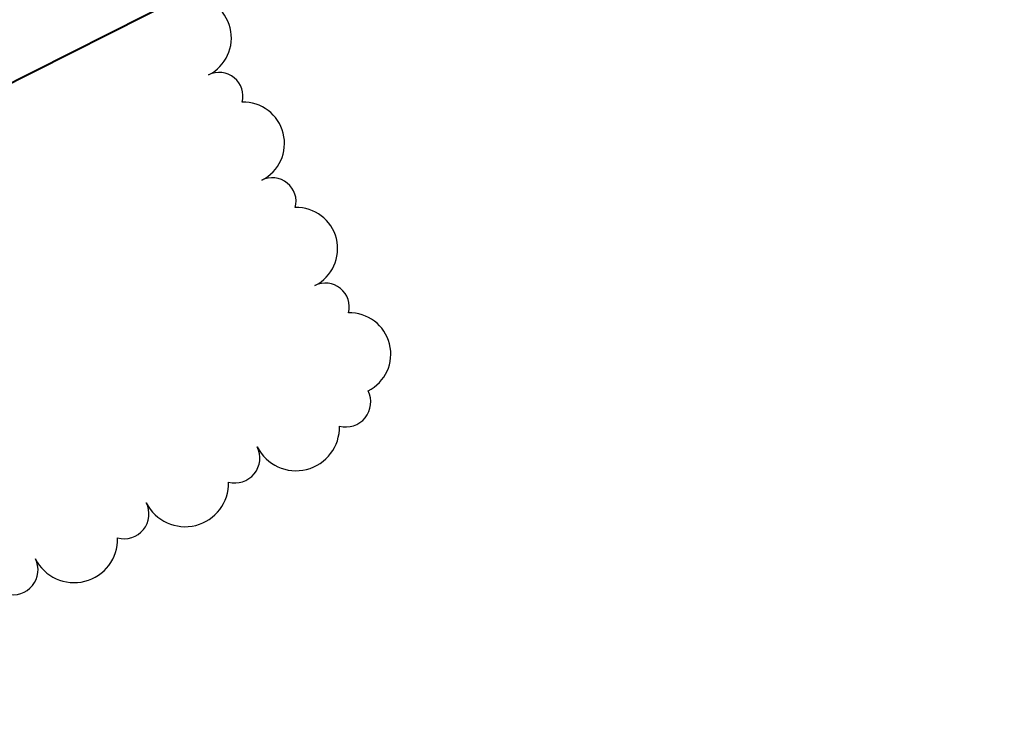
# Model space of a CAD drawing. Header units: metres. Extents: x 2682525 to 2683550, y 1250555 to 1251328.
# Drawn here: x 2683056.383 to 2683060.366, y 1250858.075 to 1250860.935 of the extents above; entities that cross this region are included whole.
import ezdxf

# ---------------------------------------------------------------- set-up
doc = ezdxf.new("R2010")
doc.units = ezdxf.units.M
doc.header["$PDMODE"] = 2
doc.header["$PDSIZE"] = -2
doc.linetypes.add('Verdeckt 0_75', pattern=[1.5, 0.75, -0.75])
for name, color, linetype, lineweight, true_color in [('2458 A U1_dwg-1', 9, 'Continuous', 18, 0x808080), ('_22_000 Linien-Oeffnungsflügel 0_10', 9, 'Continuous', 18, 0x808080), ('_22_200 Materialien-Beton', 9, 'Continuous', 18, 0x808080), ('_22_200 Materialien-Daemmung H', 9, 'Continuous', 18, 0x808080), ('_22_200 Materialien-Holzwerkstoffe', 9, 'Continuous', 18, 0x808080), ('_22_300 Bauteile 3D-Treppe', 9, 'Continuous', 18, 0x808080), ('_22_300 Bauteile 3D-Tuer', 9, 'Continuous', 18, 0x808080), ('_22_300 Bauteile 3D-Wand Aussen', 9, 'Continuous', 18, 0x808080), ('_22_300 Bauteile 3D-Wand Innen', 9, 'Continuous', 18, 0x808080), ('_22_600 Situation-Hoehenlinie primaer-Linien', 9, 'Continuous', 18, 0x808080), ('_22_Keine', 9, 'Continuous', 18, 0x808080), ('_25_300 Bauteile 3D-Raum-NGF Nettogeschossfläche', 9, 'Continuous', 18, 0x808080), ('_25_Keine', 9, 'Continuous', 18, 0x808080), ('A-DETL-____-MBND-1', 7, 'Continuous', 18, 0xbf6000), ('Bemassung', 9, 'Continuous', 18, 0x808080), ('G-____-REVC-OTLN-1', 1, 'Continuous', 18, 0xff0000)]:
    doc.layers.add(name, color=color, linetype=linetype, lineweight=lineweight, true_color=true_color)
for name, color, linetype, lineweight in [('A-____-____-DIMS', 7, 'Continuous', 9), ('A-DETL-____-MBND-2', 7, 'Verdeckt 0_75', 25), ('Bemassung-1', 7, 'Continuous', 18), ('G-____-____-TEXT', 7, 'Continuous', 9)]:
    doc.layers.add(name, color=color, linetype=linetype, lineweight=lineweight)
doc.styles.add('Arial_3', font='arial.ttf', dxfattribs={"height": 125})
doc.styles.add('Arial_31', font='arial.ttf', dxfattribs={"width": 0.9, "height": 200})
doc.styles.add('ISOCP_2', font='isocp___.ttf', dxfattribs={"height": 125.8608217592593})
doc.styles.add('ISOCP_3', font='isocp___.ttf', dxfattribs={"height": 75.51649305555554})
doc.dimstyles.new('2_0_mm_-_Arial', dxfattribs={"dimscale": 304.8, "dimtxt": 204.051879991394, "dimasz": 0.2460629921259842, "dimexe": 0.3280839895013123, "dimexo": 0.3280840109072179, "dimgap": 0.08202099737532807, "dimtad": 1, "dimdec": 1, "dimlfac": 0.001, "dimrnd": 0.09999999999999999, "dimzin": 0, "dimdsep": 46, "dimtxsty": 'Arial_31', "dimblk1": 'OBLIQUE', "dimblk2": 'OBLIQUE', "dimsah": 1, "dimcen": 0.09, "dimdle": 0.3280839895013123, "dimazin": 0, "dimtfac": 1, "dimtdec": 4, "dimtix": 1, "dimtmove": 0, "dimatfit": 3, "dimfxl": 1, "dimtvp": 1, "dimtfill": 1, "dimtolj": 1, "dimtzin": 0, "dimarcsym": 2})
doc.dimstyles.new('2_0_mm_-_Arial_1', dxfattribs={"dimscale": 304.8, "dimtxt": 204.051879991394, "dimasz": 0.2460629921259842, "dimexe": 0.3280839895013123, "dimexo": 0.3280840109072179, "dimgap": 0.08202099737532807, "dimtad": 1, "dimdec": 1, "dimlfac": 0.001, "dimrnd": 0.09999999999999999, "dimzin": 0, "dimdsep": 46, "dimtxsty": 'Arial_31', "dimblk1": 'OBLIQUE', "dimblk2": 'OBLIQUE', "dimsah": 1, "dimcen": 0.09, "dimdle": 0.3280839895013123, "dimazin": 0, "dimtfac": 1, "dimtdec": 4, "dimtix": 1, "dimtmove": 2, "dimatfit": 3, "dimfxl": 1, "dimtvp": 1, "dimtfill": 1, "dimtolj": 1, "dimtzin": 0, "dimarcsym": 2})
pattern_1 = [(18.233, (0, 0), (18.77292067800844, -56.98752011815572), []), (288.233, (0, 0), (63.31313485127099, 20.85671487326738), [])]
pattern_2 = [(0, (0, 0), (0, -50), [])]
pattern_3 = [(90, (0, 0), (50, -3.061616997868383e-15), [])]
pattern_4 = [(18.233, (0, 0), (93.86460339004219, -284.9376005907786), []), (18.233, (15.645, -47.492), (93.86460339004219, -284.9376005907786), []), (18.233, (-15.645, 47.492), (93.86460339004219, -284.9376005907786), [])]

# ---------------------------------------------------------------- blocks, each defined once
blk = doc.blocks.new('2458 A U1_dwg_VW_SLASH-9045485-U01 Bodenplatte')
at = {"layer": 'Bemassung'}
for p, q in [((500.0534143197685, 500.0534143197683), (-500.0534143197683, -500.0534143197685)), ((890.9383564621788, 0), (-999.9999999999999, 0))]:
    blk.add_line(p, q, dxfattribs=at)
blk = doc.blocks.new('2458 A U1_dwg_VW_SLASH-9045560-U01 Bodenplatte')
at = {"layer": 'Bemassung'}
for p, q in [((-112613.9864592, -24758.61881377201), (-112613.9864592, -24546.37760283453)), ((-112557.8598584433, -24714.74541452871), (-112670.1130599567, -24602.49221301535))]:
    blk.add_line(p, q, dxfattribs=at)
blk = doc.blocks.new('2458 A U1_dwg_VW_SLASH-9045562-U01 Bodenplatte')
at = {"layer": 'Bemassung'}
for p, q in [((-112613.9864592008, -24808.61881377204), (-112613.9864592008, -25020.86002470952)), ((-112670.1130599575, -24852.49221301534), (-112557.8598584441, -24964.7454145287))]:
    blk.add_line(p, q, dxfattribs=at)
blk = doc.blocks.new('2458 A U1_dwg_VW_SLASH-9045563-U01 Bodenplatte')
at = {"layer": 'Bemassung'}
for p, q in [((-112613.9864592008, -24758.61881377201), (-112613.9864592008, -24546.37760283453)), ((-112557.8598584441, -24714.74541452871), (-112670.1130599575, -24602.49221301535))]:
    blk.add_line(p, q, dxfattribs=at)
blk = doc.blocks.new('2458 A U1_dwg_VW_SLASH-9045580-U01 Bodenplatte')
at = {"layer": 'Bemassung'}
for p, q in [((-110377.3278718337, -24758.61881371897), (-110377.3278718337, -24546.37760278149)), ((-110321.2012710771, -24714.74541447568), (-110433.4544725904, -24602.49221296232))]:
    blk.add_line(p, q, dxfattribs=at)
blk = doc.blocks.new('2458 A U1_dwg_VW_SLASH-9045582-U01 Bodenplatte')
at = {"layer": 'Bemassung'}
for p, q in [((-110377.3278718337, -24808.618813719), (-110377.3278718337, -25020.86002465648)), ((-110433.4544725904, -24852.4922129623), (-110321.201271077, -24964.74541447566))]:
    blk.add_line(p, q, dxfattribs=at)
blk = doc.blocks.new('2458 A U1_dwg_VW_SLASH-9045583-U01 Bodenplatte')
at = {"layer": 'Bemassung'}
for p, q in [((-110377.3278718337, -24758.61881371897), (-110377.3278718337, -24546.37760278149)), ((-110321.201271077, -24714.74541447568), (-110433.4544725904, -24602.49221296232))]:
    blk.add_line(p, q, dxfattribs=at)
blk = doc.blocks.new('2458 A U1_dwg_VW_SLASH-9045584-U01 Bodenplatte')
at = {"layer": 'Bemassung'}
for p, q in [((-110377.3278718337, -25038.618813719), (-110377.3278718337, -25250.86002465648)), ((-110433.4544725903, -25082.4922129623), (-110321.201271077, -25194.74541447566))]:
    blk.add_line(p, q, dxfattribs=at)
blk = doc.blocks.new('2458 A U1_dwg_VW_SLASH-9045585-U01 Bodenplatte')
at = {"layer": 'Bemassung'}
for p, q in [((-110377.3278718337, -25008.61881371896), (-110377.3278718337, -24796.37760278148)), ((-110321.201271077, -24964.74541447566), (-110433.4544725903, -24852.4922129623))]:
    blk.add_line(p, q, dxfattribs=at)
blk = doc.blocks.new('2458 A U1_dwg_VW_SLASH-9045722-U01 Bodenplatte')
at = {"layer": 'Bemassung'}
for p, q in [((-110613.7773701281, -23298.38549526203), (-110613.7773701281, -23086.14428432455)), ((-110557.6507693714, -23254.51209601873), (-110669.9039708848, -23142.25889450537))]:
    blk.add_line(p, q, dxfattribs=at)
blk = doc.blocks.new('2458 A U1_dwg_VW_SLASH-9045724-U01 Bodenplatte')
at = {"layer": 'Bemassung'}
for p, q in [((-110613.7773701281, -24758.61881372465), (-110613.7773701281, -24546.37760278717)), ((-110557.6507693714, -24714.74541448135), (-110669.9039708847, -24602.49221296799))]:
    blk.add_line(p, q, dxfattribs=at)
blk = doc.blocks.new('2458 A U1_dwg_VW_SLASH-9045725-U01 Bodenplatte')
at = {"layer": 'Bemassung'}
for p, q in [((-110613.7773701281, -23098.38549526207), (-110613.7773701281, -23310.62670619955)), ((-110669.9039708847, -23142.25889450537), (-110557.6507693714, -23254.51209601873))]:
    blk.add_line(p, q, dxfattribs=at)
blk = doc.blocks.new('2458 A U1_dwg_VW_SLASH-9045810-U01 Bodenplatte')
at = {"layer": 'Bemassung'}
for p, q in [((-110998.1284658992, -24234.25867975254), (-111110.3816674126, -24346.51188126591)), ((-110954.2550666559, -24290.38528050922), (-111166.4962775934, -24290.38528050922))]:
    blk.add_line(p, q, dxfattribs=at)
blk = doc.blocks.new('2458 A U1_dwg_VW_SLASH-9045812-U01 Bodenplatte')
at = {"layer": 'Bemassung'}
for p, q in [((-110860.3816674126, -24346.51188126588), (-110748.1284658992, -24234.25867975252)), ((-110904.2550666559, -24290.38528050921), (-110692.0138557184, -24290.38528050921))]:
    blk.add_line(p, q, dxfattribs=at)
blk = doc.blocks.new('2458 A U1_dwg_VW_SLASH-9045813-U01 Bodenplatte')
at = {"layer": 'Bemassung'}
for p, q in [((-110998.1284658992, -24234.25867975252), (-111110.3816674126, -24346.51188126588)), ((-110954.2550666559, -24290.38528050921), (-111166.4962775934, -24290.38528050921))]:
    blk.add_line(p, q, dxfattribs=at)
blk = doc.blocks.new('2458 A U1_dwg_VW_SLASH-9045815-U01 Bodenplatte')
at = {"layer": 'Bemassung'}
for p, q in [((-110860.3816674126, -24346.51188126591), (-110748.1284658992, -24234.25867975254)), ((-110904.2550666559, -24290.38528050922), (-110692.0138557184, -24290.38528050922))]:
    blk.add_line(p, q, dxfattribs=at)
blk = doc.blocks.new('2458 A U1_dwg_VW_SLASH-9045902-U01 Bodenplatte')
at = {"layer": 'Bemassung'}
for p, q in [((-112613.9864592, -24758.61881377201), (-112613.9864592, -24546.37760283453)), ((-112557.8598584433, -24714.74541452871), (-112670.1130599567, -24602.49221301535))]:
    blk.add_line(p, q, dxfattribs=at)
blk = doc.blocks.new('2458 A U1_dwg_VW_SLASH-9045904-U01 Bodenplatte')
at = {"layer": 'Bemassung'}
for p, q in [((-112613.9864592008, -24808.61881377204), (-112613.9864592008, -25020.86002470952)), ((-112670.1130599575, -24852.49221301534), (-112557.8598584441, -24964.7454145287))]:
    blk.add_line(p, q, dxfattribs=at)
blk = doc.blocks.new('2458 A U1_dwg_VW_SLASH-9045905-U01 Bodenplatte')
at = {"layer": 'Bemassung'}
for p, q in [((-112613.9864592008, -24758.61881377201), (-112613.9864592008, -24546.37760283453)), ((-112557.8598584441, -24714.74541452871), (-112670.1130599575, -24602.49221301535))]:
    blk.add_line(p, q, dxfattribs=at)
blk = doc.blocks.new('2458 A U1_dwg_VW_SLASH-9045922-U01 Bodenplatte')
at = {"layer": 'Bemassung'}
for p, q in [((-110377.3278718337, -24758.61881371897), (-110377.3278718337, -24546.37760278149)), ((-110321.2012710771, -24714.74541447568), (-110433.4544725904, -24602.49221296232))]:
    blk.add_line(p, q, dxfattribs=at)
blk = doc.blocks.new('2458 A U1_dwg_VW_SLASH-9045924-U01 Bodenplatte')
at = {"layer": 'Bemassung'}
for p, q in [((-110377.3278718337, -24808.618813719), (-110377.3278718337, -25020.86002465648)), ((-110433.4544725904, -24852.4922129623), (-110321.201271077, -24964.74541447566))]:
    blk.add_line(p, q, dxfattribs=at)
blk = doc.blocks.new('2458 A U1_dwg_VW_SLASH-9045925-U01 Bodenplatte')
at = {"layer": 'Bemassung'}
for p, q in [((-110377.3278718337, -24758.61881371897), (-110377.3278718337, -24546.37760278149)), ((-110321.201271077, -24714.74541447568), (-110433.4544725904, -24602.49221296232))]:
    blk.add_line(p, q, dxfattribs=at)
blk = doc.blocks.new('2458 A U1_dwg_VW_SLASH-9045926-U01 Bodenplatte')
at = {"layer": 'Bemassung'}
for p, q in [((-110377.3278718337, -25038.618813719), (-110377.3278718337, -25250.86002465648)), ((-110433.4544725903, -25082.4922129623), (-110321.201271077, -25194.74541447566))]:
    blk.add_line(p, q, dxfattribs=at)
blk = doc.blocks.new('2458 A U1_dwg_VW_SLASH-9045927-U01 Bodenplatte')
at = {"layer": 'Bemassung'}
for p, q in [((-110377.3278718337, -25008.61881371896), (-110377.3278718337, -24796.37760278148)), ((-110321.201271077, -24964.74541447566), (-110433.4544725903, -24852.4922129623))]:
    blk.add_line(p, q, dxfattribs=at)
blk = doc.blocks.new('2458 A U1_dwg_VW_SLASH-9046064-U01 Bodenplatte')
at = {"layer": 'Bemassung'}
for p, q in [((-110613.7773701281, -23298.38549526203), (-110613.7773701281, -23086.14428432455)), ((-110557.6507693714, -23254.51209601873), (-110669.9039708848, -23142.25889450537))]:
    blk.add_line(p, q, dxfattribs=at)
blk = doc.blocks.new('2458 A U1_dwg_VW_SLASH-9046066-U01 Bodenplatte')
at = {"layer": 'Bemassung'}
for p, q in [((-110613.7773701281, -24758.61881372465), (-110613.7773701281, -24546.37760278717)), ((-110557.6507693714, -24714.74541448135), (-110669.9039708847, -24602.49221296799))]:
    blk.add_line(p, q, dxfattribs=at)
blk = doc.blocks.new('2458 A U1_dwg_VW_SLASH-9046067-U01 Bodenplatte')
at = {"layer": 'Bemassung'}
for p, q in [((-110613.7773701281, -23098.38549526207), (-110613.7773701281, -23310.62670619955)), ((-110669.9039708847, -23142.25889450537), (-110557.6507693714, -23254.51209601873))]:
    blk.add_line(p, q, dxfattribs=at)
blk = doc.blocks.new('2458 A U1_dwg_VW_SLASH-9046152-U01 Bodenplatte')
at = {"layer": 'Bemassung'}
for p, q in [((-110998.1284658992, -24234.25867975254), (-111110.3816674126, -24346.51188126591)), ((-110954.2550666559, -24290.38528050922), (-111166.4962775934, -24290.38528050922))]:
    blk.add_line(p, q, dxfattribs=at)
blk = doc.blocks.new('2458 A U1_dwg_VW_SLASH-9046154-U01 Bodenplatte')
at = {"layer": 'Bemassung'}
for p, q in [((-110860.3816674126, -24346.51188126588), (-110748.1284658992, -24234.25867975252)), ((-110904.2550666559, -24290.38528050921), (-110692.0138557184, -24290.38528050921))]:
    blk.add_line(p, q, dxfattribs=at)
blk = doc.blocks.new('2458 A U1_dwg_VW_SLASH-9046155-U01 Bodenplatte')
at = {"layer": 'Bemassung'}
for p, q in [((-110998.1284658992, -24234.25867975252), (-111110.3816674126, -24346.51188126588)), ((-110954.2550666559, -24290.38528050921), (-111166.4962775934, -24290.38528050921))]:
    blk.add_line(p, q, dxfattribs=at)
blk = doc.blocks.new('2458 A U1_dwg_VW_SLASH-9046157-U01 Bodenplatte')
at = {"layer": 'Bemassung'}
for p, q in [((-110860.3816674126, -24346.51188126591), (-110748.1284658992, -24234.25867975254)), ((-110904.2550666559, -24290.38528050922), (-110692.0138557184, -24290.38528050922))]:
    blk.add_line(p, q, dxfattribs=at)
blk = doc.blocks.new('2458 A U1_dwg-9041719-U01 Bodenplatte')
at = {"layer": '_22_200 Materialien-Beton'}
h = blk.add_hatch(dxfattribs=at)
h.set_pattern_fill('FP_1', color=256, style=0, pattern_type=2)
h.set_pattern_definition(pattern_1)
h.paths.add_polyline_path([(-111054.2550666141, -24908.61881369236), (-110804.2550666632, -24658.61881373301), (-110804.2550666817, -23198.38549526649), (-111054.2550666817, -23198.38549526649), (-111054.2550666516, -24658.61881373301)])
h = blk.add_hatch(dxfattribs=at)
h.set_pattern_fill('FP_1', color=256, style=0, pattern_type=2)
h.set_pattern_definition(pattern_1)
h.paths.add_polyline_path([(-111054.2550666141, -24908.61881369236), (-110804.2550666601, -24658.61881372998), (-110804.2550666817, -23198.38549526205), (-111054.2550666817, -23198.38549526649), (-111054.2550666516, -24658.61881372998)])
h = blk.add_hatch(dxfattribs=at)
h.set_pattern_fill('FP_1', color=256, style=0, pattern_type=2)
h.set_pattern_definition(pattern_1)
h.paths.add_polyline_path([(-114339.2550667355, -24908.61881378373), (-111054.2550666561, -24908.61881369236), (-111054.255066656, -24658.61881373301), (-114339.2550667396, -24658.61881378373)])
h = blk.add_hatch(dxfattribs=at)
h.set_pattern_fill('FP_1', color=256, style=0, pattern_type=2)
h.set_pattern_definition(pattern_1)
h.paths.add_polyline_path([(-114339.2550667355, -24908.61881378373), (-111054.2550666516, -24908.61881372996), (-111054.255066656, -24658.61881372998), (-114339.2550667396, -24658.61881378373)])
h = blk.add_hatch(dxfattribs=at)
h.set_pattern_fill('FP_1', color=256, style=0, pattern_type=2)
h.set_pattern_definition(pattern_1)
h.paths.add_polyline_path([(-111054.2550666516, -24908.61881372991), (-108723.862795781, -24908.61881369236), (-108723.862795785, -24658.61881372998), (-110804.255066656, -24658.61881372998)])
h = blk.add_hatch(dxfattribs=at)
h.set_pattern_fill('FP_1', color=256, style=0, pattern_type=2)
h.set_pattern_definition(pattern_1)
h.paths.add_polyline_path([(-111054.2550666516, -24908.61881372991), (-108723.862795781, -24908.61881369236), (-108723.862795785, -24658.61881372998), (-110804.2550666601, -24658.61881372998)])
at = {"layer": '_22_200 Materialien-Daemmung H'}
h = blk.add_hatch(dxfattribs=at)
h.set_pattern_fill('FP_2', color=256, style=0, pattern_type=2)
h.set_pattern_definition(pattern_2)
h.paths.add_polyline_path([(-111244.255066656, -24658.61881373301), (-111054.2550666817, -24658.61881372995), (-111054.2550666817, -23198.38549526649), (-111244.2550666817, -23198.38549526983), (-111244.2550666723, -23730.52065781856)])
h = blk.add_hatch(dxfattribs=at)
h.set_pattern_fill('FP_2', color=256, style=0, pattern_type=2)
h.set_pattern_definition(pattern_2)
h.paths.add_polyline_path([(-111244.255066656, -24658.61881372998), (-111054.2550666561, -24658.61881372995), (-111054.2550666817, -23198.38549526649), (-111244.2550666817, -23198.38549526983), (-111244.2550666723, -23730.52065781856)])
h = blk.add_hatch(dxfattribs=at)
h.set_pattern_fill('FP_7', color=256, style=0, pattern_type=2)
h.set_pattern_definition(pattern_3)
h.paths.add_polyline_path([(-111244.2550666482, -25138.61881373297), (-108723.862795781, -25138.61881369236), (-108723.862795781, -24908.61881372991), (-111244.255066652, -24908.61881378373), (-111244.2550666489, -25098.61881373363)])
h = blk.add_hatch(dxfattribs=at)
h.set_pattern_fill('FP_7', color=256, style=0, pattern_type=2)
h.set_pattern_definition(pattern_3)
h.paths.add_polyline_path([(-111244.2550666482, -25138.61881373297), (-108723.8627957773, -25138.61881369236), (-108723.862795781, -24908.61881369236), (-111244.255066652, -24908.61881378373)])
at = {"layer": '_22_200 Materialien-Holzwerkstoffe'}
h = blk.add_hatch(dxfattribs=at)
h.set_pattern_fill('FP_3', color=256, style=0, pattern_type=2)
h.set_pattern_definition(pattern_4)
h.paths.add_polyline_path([(-112494.2550666978, -23278.61881304238), (-112444.2550666987, -23228.61881303447), (-112444.2550667199, -22028.61881303983), (-112494.2550667208, -21978.61881304071), (-112494.2550666978, -23228.61881303447)])
h = blk.add_hatch(dxfattribs=at)
h.set_pattern_fill('FP_3', color=256, style=0, pattern_type=2)
h.set_pattern_definition(pattern_4)
h.paths.add_polyline_path([(-112444.2550666987, -22028.61881303986), (-112044.2550667014, -22028.61881303279), (-112044.2550667022, -21978.61881303279), (-112494.2550667207, -21978.61881304074)])
h = blk.add_hatch(dxfattribs=at)
h.set_pattern_fill('FP_3', color=256, style=0, pattern_type=2)
h.set_pattern_definition(pattern_4)
h.paths.add_polyline_path([(-112494.2550666978, -23278.61881304238), (-112444.2550666987, -23228.61881303447), (-112444.2550667199, -22028.61881303983), (-112494.2550667208, -21978.61881304071), (-112494.2550666978, -23228.61881303447)])
h = blk.add_hatch(dxfattribs=at)
h.set_pattern_fill('FP_3', color=256, style=0, pattern_type=2)
h.set_pattern_definition(pattern_4)
h.paths.add_polyline_path([(-112444.2550667198, -22028.61881303986), (-112044.2550667014, -22028.61881303279), (-112044.2550667022, -21978.61881303279), (-112494.2550667207, -21978.61881304074)])
h = blk.add_hatch(dxfattribs=at)
h.set_pattern_fill('FP_3', color=256, style=0, pattern_type=2)
h.set_pattern_definition(pattern_4)
h.paths.add_polyline_path([(-114189.2550666681, -22673.6188129762), (-112494.2550667085, -22673.61881294634), (-112494.2550667208, -22623.61881294634), (-114189.255066704, -22623.6188129762)])
h = blk.add_hatch(dxfattribs=at)
h.set_pattern_fill('FP_3', color=256, style=0, pattern_type=2)
h.set_pattern_definition(pattern_4)
h.paths.add_polyline_path([(-114189.2550667031, -22673.6188129762), (-112494.2550667085, -22673.61881294634), (-112494.2550667208, -22623.61881294634), (-114189.255066704, -22623.6188129762)])
h = blk.add_hatch(dxfattribs=at)
h.set_pattern_fill('FP_3', color=256, style=0, pattern_type=2)
h.set_pattern_definition(pattern_4)
h.paths.add_polyline_path([(-112494.2550666978, -23278.61881304239), (-112044.2550667014, -23278.61881303445), (-112044.2550667023, -23228.61881303447), (-112444.2550666987, -23228.6188130415)])
h = blk.add_hatch(dxfattribs=at)
h.set_pattern_fill('FP_3', color=256, style=0, pattern_type=2)
h.set_pattern_definition(pattern_4)
h.paths.add_polyline_path([(-112494.2550666978, -23278.61881304239), (-112044.2550667014, -23278.61881303445), (-112044.2550667023, -23228.61881303447), (-112444.2550666987, -23228.6188130415)])
at = {"layer": '_22_000 Linien-Oeffnungsflügel 0_10', "flags": 128}
blk.add_lwpolyline([(-111294.2550666889, -23978.61881302123), (-111294.2550666889, -23228.61881302123)], close=True, dxfattribs=at)
at = {"layer": '_22_000 Linien-Oeffnungsflügel 0_10'}
for centre, radius, start, end in [((-110754.2550666991, -22201.38549526115), 974.0000000000103, 270.0000000010075, 359.9999999999994), ((-110754.2550666991, -22201.38549526115), 974.0000000000103, 270.0000000010075, 359.9999999999994), ((-111294.2550667021, -23228.61881302123), 749.99999999998, 180.0000000010101, 270.0000000010086), ((-111294.2550667021, -23228.61881302123), 749.99999999998, 180.0000000010101, 270.0000000010086)]:
    blk.add_arc(centre, radius, start, end, dxfattribs=at)
at = {"layer": '_22_200 Materialien-Beton', "flags": 128}
for points in [[(-111244.2550666559, -24658.61881373303), (-111054.2550666559, -24658.61881373303), (-111054.2550666559, -23198.38549526645), (-111054.2550666559, -24658.61881372993)], [(-108723.8627957849, -24658.61881369232), (-110804.2550666559, -24658.61881369232), (-110804.2550666559, -23198.38549526203), (-110804.2550666559, -24658.6188137258)], [(-114339.2550667394, -24658.6188137837), (-111244.2550666559, -24658.6188137837)], [(-114339.2550667353, -24908.6188137837), (-111244.2550666515, -24908.6188137837)], [(-111244.2550666515, -24908.61881373306), (-111054.2550666515, -24908.61881373306), (-108723.8627957809, -24908.61881373306), (-111054.2550666515, -24908.61881373306)]]:
    blk.add_lwpolyline(points, close=True, dxfattribs=at)
at = {"layer": '_22_200 Materialien-Daemmung H', "flags": 128}
for points in [[(-111244.2550666559, -24658.61881373292), (-111244.2550666559, -23198.3854952698)], [(-111054.2550666559, -24658.61881372993), (-111054.2550666559, -23198.38549526645)], [(-108723.8627957772, -25138.61881369234), (-111244.2550666474, -25138.61881369234), (-111244.2550666474, -24908.61881373297), (-111054.2550666515, -24908.61881373297), (-108723.8627957809, -24908.61881373297), (-111054.2550666515, -24908.61881373297), (-111244.2550666515, -24908.61881373297), (-111244.2550666515, -25138.61881373297)]]:
    blk.add_lwpolyline(points, close=True, dxfattribs=at)
at = {"layer": '_22_200 Materialien-Holzwerkstoffe', "flags": 128}
for points in [[(-112494.2550667206, -21978.61881304072), (-112044.2550667021, -21978.61881304072), (-112494.2550667206, -21978.61881304072), (-112494.2550667206, -23278.61881304236), (-112044.2550667013, -23278.61881304236), (-112494.2550666977, -23278.61881304236)], [(-112444.2550667197, -22028.61881303983), (-112044.2550667012, -22028.61881303983), (-112444.2550667197, -22028.61881303983), (-112444.2550667197, -23228.61881304148), (-112044.2550667022, -23228.61881304148), (-112444.2550666986, -23228.61881304148)], [(-112494.2550667092, -22623.61881294632), (-114189.2550667038, -22623.61881294632)], [(-112494.2550667083, -22673.61881294632), (-114189.2550667029, -22673.61881294632)], [(-111294.2550667021, -23228.61881302121), (-111244.255066681, -23228.61881302121)], [(-111294.2550667013, -23278.61881302122), (-111244.2550666802, -23278.61881302122)]]:
    blk.add_lwpolyline(points, close=True, dxfattribs=at)
at = {"layer": '_22_300 Bauteile 3D-Treppe'}
for p, q in [((-110804.2550664668, -22664.182853974), (-110804.2550664668, -22943.27376306491)), ((-110804.2550664668, -22664.182853974), (-110804.2550664668, -22943.27376306491)), ((-110804.2550664668, -22943.27376306491), (-110804.2550664668, -23223.27376306492)), ((-110804.2550664668, -22943.27376306491), (-110804.2550664668, -23223.27376306492))]:
    blk.add_line(p, q, dxfattribs=at)
at = {"layer": '_22_300 Bauteile 3D-Treppe', "flags": 128}
for points in [[(-109554.2550664668, -22943.27376306491), (-109554.2550664668, -23223.27376306492), (-110804.2550664668, -23223.27376306492), (-110804.2550664668, -22943.27376306491)], [(-109554.2550664668, -22943.27376306491), (-109554.2550664668, -23223.27376306492), (-110804.2550664668, -23223.27376306492), (-110804.2550664668, -22943.27376306491)], [(-110804.2550664668, -22943.27376306491), (-109554.2550664668, -22943.27376306491)], [(-110804.2550664668, -23223.27376306492), (-109554.2550664668, -23223.27376306492)]]:
    blk.add_lwpolyline(points, close=True, dxfattribs=at)
at = {"layer": '_22_300 Bauteile 3D-Tuer', "flags": 128}
for points in [[(-111244.2550666816, -23198.38549526978), (-111244.2550666816, -23158.38549526978), (-110804.2550666823, -23158.38549526978), (-110804.2550666823, -23175.38549526203), (-110804.2550666823, -23238.38549526203), (-110804.2550666823, -23198.38549526203)], [(-111244.2550666816, -23198.38549526978), (-111244.2550666816, -23158.38549526978), (-110804.2550666823, -23158.38549526978), (-110804.2550666823, -23175.38549526203), (-110804.2550666823, -23238.38549526203), (-110804.2550666823, -23198.38549526203)], [(-111294.2550667021, -23228.61881302123), (-111294.2550667021, -23278.61881302122), (-112044.2550667013, -23278.61881302122), (-112044.2550667013, -23228.61881303444)], [(-111294.2550667021, -23228.61881302123), (-111294.2550667021, -23278.61881302122), (-112044.2550667013, -23278.61881302122), (-112044.2550667013, -23228.61881303444)], [(-112044.2550667021, -23228.61881303444), (-111294.2550667021, -23228.61881303444)], [(-112044.2550667013, -23278.61881303444), (-111294.2550667013, -23278.61881303444)]]:
    blk.add_lwpolyline(points, close=True, dxfattribs=at)
at = {"layer": '_22_300 Bauteile 3D-Wand Aussen', "flags": 128}
for points in [[(-111244.255066681, -23228.61881302031), (-111244.255066681, -23198.3854952698)], [(-111054.2550666816, -23198.38549526643), (-111244.2550666816, -23198.38549526643), (-111054.2550666816, -23198.38549526643), (-110804.2550666816, -23198.38549526643)], [(-108723.8627957849, -24658.61881369232), (-110804.2550666559, -24658.61881369232), (-110804.2550666559, -23198.38549526203), (-110804.2550666559, -24658.61881372582)], [(-110804.2550666809, -23238.38549526203), (-110804.2550666809, -23198.38549526203)], [(-114189.255066668, -24658.61881378125), (-111244.2550666559, -24658.61881378125), (-111244.2550666559, -23278.61881302033), (-111244.2550666559, -24658.61881373292)], [(-114339.2550667353, -24908.6188137837), (-111244.2550666515, -24908.6188137837)], [(-108723.8627957772, -25138.61881369234), (-111244.2550666474, -25138.61881369234)]]:
    blk.add_lwpolyline(points, close=True, dxfattribs=at)
at = {"layer": '_22_300 Bauteile 3D-Wand Innen', "flags": 128}
for points in [[(-112494.2550667206, -21978.6188130407), (-112494.2550667206, -22623.61881294632), (-114189.2550667038, -22623.61881294632), (-112494.2550667092, -22623.61881294632), (-112494.2550667092, -21978.6188130407), (-112044.2550667021, -21978.6188130407)], [(-112444.2550667197, -22028.61881303983), (-112044.2550667012, -22028.61881303983), (-112444.2550667197, -22028.61881303983), (-112444.2550667197, -23228.61881304148), (-112044.2550667022, -23228.61881304148), (-112444.2550666986, -23228.61881304148)], [(-112494.2550666977, -23278.61881304236), (-112494.2550666977, -22673.61881294633), (-114189.2550667029, -22673.61881294633), (-112494.2550667083, -22673.61881294633), (-112494.2550667083, -23278.61881304236), (-112044.2550667013, -23278.61881304236)], [(-112044.2550667013, -23278.61881303444), (-112044.2550667013, -23228.61881303444), (-112044.2550667013, -23278.61881303444), (-112044.2550667013, -23228.61881303444)], [(-111294.2550667021, -23228.61881302121), (-111244.255066681, -23228.61881302121)], [(-111294.2550667013, -23278.61881302122), (-111294.2550667013, -23228.61881302123), (-111294.2550667013, -23278.61881302122), (-111294.2550667013, -23228.61881302123)], [(-111294.2550667013, -23278.61881302122), (-111244.2550666802, -23278.61881302122)]]:
    blk.add_lwpolyline(points, close=True, dxfattribs=at)
at = {"layer": '_25_300 Bauteile 3D-Raum-NGF Nettogeschossfläche', "flags": 128}
blk.add_lwpolyline([(-101073.9751925389, -21249.96330732636), (-101073.9751925389, -24902.84567337117), (-107164.2550665327, -24902.84567337117), (-107164.2550665327, -25138.61881373365), (-111244.2550666476, -25138.61881373365), (-111244.2550666476, -24902.8456733712), (-117274.2550665292, -24902.8456733712), (-117274.2550665292, -27498.61881228585)], dxfattribs=at)
at = {"layer": '_25_Keine', "flags": 128}
blk.add_lwpolyline([(-117269.2550664966, -24902.84567337119), (-101324.036133105, -24902.84567337119), (-101324.036133105, -35967.62907923994), (-117269.2550664967, -35967.62907923994)], dxfattribs=at)
at = {"layer": 'Bemassung', "flags": 128}
for points in [[(-110377.3278718338, -24434.13639184402), (-110377.3278718338, -24546.37760278151), (-110377.3278718338, -21249.96330732636)], [(-110377.3278718338, -21249.96330732636), (-110377.3278718338, -24546.37760278151), (-110377.3278718338, -24434.13639184402)], [(-112613.986459201, -24434.13639189706), (-112613.986459201, -24546.37760283456), (-112613.986459201, -21874.79745743291)], [(-112613.986459201, -21874.79745743291), (-112613.986459201, -24546.37760283456), (-112613.986459201, -24434.13639189706)]]:
    blk.add_lwpolyline(points, dxfattribs=at)
for points in [[(-111943.0100844594, -22140.86002397264), (-111943.0100844594, -23116.37760209927)], [(-110613.7773701281, -22290.62670620341), (-110613.7773701281, -23086.14428432455)], [(-110513.7773701281, -23198.38549526205), (-110801.2550666816, -23198.38549526205), (-110513.7773701281, -23198.38549526205), (-110801.2550666816, -23198.38549526205)], [(-111843.0100844594, -23228.61881303677), (-112191.2550667046, -23228.61881303677)], [(-110613.7773701281, -23310.62670619955), (-110613.7773701281, -24546.37760278717)], [(-109398.5891606746, -24434.13639183371), (-109398.5891606746, -24546.37760277121), (-109398.5891606746, -23335.51497400244), (-109398.5891606746, -24546.37760277121)], [(-111054.2550666559, -24190.38528050922), (-111054.2550666559, -24655.61881372994), (-111054.2550666559, -24190.38528050922), (-111054.2550666559, -24655.61881372994)], [(-110804.2550666559, -24190.38528050925), (-110804.2550666559, -24655.6188137258), (-110804.2550666559, -24190.38528050925), (-110804.2550666559, -24655.6188137258)], [(-111278.7374885309, -24290.38528050921), (-111166.4962775934, -24290.38528050921), (-114077.0138557305, -24290.38528050921), (-113964.772644793, -24290.38528050921), (-114077.0138557305, -24290.38528050921), (-111166.4962775934, -24290.38528050921)], [(-111054.2550666559, -24290.38528050921), (-110804.2550666559, -24290.38528050921)], [(-110692.0138557184, -24290.38528050922), (-108836.1040067224, -24290.38528050922), (-110692.0138557184, -24290.38528050922), (-110579.7726447809, -24290.38528050922)], [(-112513.9864592009, -24658.61881377203), (-113620.9296255116, -24658.61881377203), (-112513.9864592001, -24658.61881377203), (-113620.9296255116, -24658.61881377203)], [(-112613.9864592008, -24658.61881377203), (-112613.9864592008, -24908.61881377202)], [(-110513.7773701281, -24658.61881372467), (-110725.8652658298, -24658.61881372467)], [(-110477.3278718337, -24658.61881371899), (-110380.3278718335, -24658.61881371899), (-110477.3278718337, -24658.61881371899), (-110380.3278718335, -24658.61881371899)], [(-110377.3278718337, -24908.61881371898), (-110377.3278718337, -25138.61881371897), (-110377.3278718337, -24908.61881371898), (-110377.3278718337, -24658.61881371899)], [(-110377.3278718337, -24684.13639184398), (-110377.3278718337, -24796.37760278148)], [(-109298.5891606746, -24658.61881370871), (-109736.0589312204, -24658.61881370871), (-109298.5891606748, -24658.61881370871), (-109736.0589312204, -24658.61881370871)], [(-112513.9864592009, -24908.61881377202), (-113620.9296255116, -24908.61881377202)], [(-110477.3278718336, -24908.61881371898), (-110380.3278718335, -24908.61881371898), (-110477.3278718336, -24908.61881371898), (-110380.3278718335, -24908.61881371898)], [(-112613.9864592008, -25133.10123564702), (-112613.9864592008, -25020.86002470952)], [(-110377.3278718337, -25133.10123559398), (-110377.3278718337, -25020.86002465648)], [(-110477.3278718336, -25138.61881371897), (-110380.3278718335, -25138.61881371897)], [(-110377.3278718337, -25363.10123559397), (-110377.3278718337, -25250.86002465648)]]:
    blk.add_lwpolyline(points, close=True, dxfattribs=at)
for name in ['2458 A U1_dwg_VW_SLASH-9045722-U01 Bodenplatte', '2458 A U1_dwg_VW_SLASH-9046064-U01 Bodenplatte', '2458 A U1_dwg_VW_SLASH-9045725-U01 Bodenplatte', '2458 A U1_dwg_VW_SLASH-9046067-U01 Bodenplatte', '2458 A U1_dwg_VW_SLASH-9045810-U01 Bodenplatte', '2458 A U1_dwg_VW_SLASH-9045813-U01 Bodenplatte', '2458 A U1_dwg_VW_SLASH-9046152-U01 Bodenplatte', '2458 A U1_dwg_VW_SLASH-9046155-U01 Bodenplatte', '2458 A U1_dwg_VW_SLASH-9045812-U01 Bodenplatte', '2458 A U1_dwg_VW_SLASH-9045815-U01 Bodenplatte', '2458 A U1_dwg_VW_SLASH-9046154-U01 Bodenplatte', '2458 A U1_dwg_VW_SLASH-9046157-U01 Bodenplatte', '2458 A U1_dwg_VW_SLASH-9045560-U01 Bodenplatte', '2458 A U1_dwg_VW_SLASH-9045563-U01 Bodenplatte', '2458 A U1_dwg_VW_SLASH-9045902-U01 Bodenplatte', '2458 A U1_dwg_VW_SLASH-9045905-U01 Bodenplatte', '2458 A U1_dwg_VW_SLASH-9045724-U01 Bodenplatte', '2458 A U1_dwg_VW_SLASH-9046066-U01 Bodenplatte', '2458 A U1_dwg_VW_SLASH-9045580-U01 Bodenplatte', '2458 A U1_dwg_VW_SLASH-9045583-U01 Bodenplatte', '2458 A U1_dwg_VW_SLASH-9045922-U01 Bodenplatte', '2458 A U1_dwg_VW_SLASH-9045925-U01 Bodenplatte', '2458 A U1_dwg_VW_SLASH-9045562-U01 Bodenplatte', '2458 A U1_dwg_VW_SLASH-9045904-U01 Bodenplatte', '2458 A U1_dwg_VW_SLASH-9045585-U01 Bodenplatte', '2458 A U1_dwg_VW_SLASH-9045927-U01 Bodenplatte', '2458 A U1_dwg_VW_SLASH-9045582-U01 Bodenplatte', '2458 A U1_dwg_VW_SLASH-9045924-U01 Bodenplatte', '2458 A U1_dwg_VW_SLASH-9045584-U01 Bodenplatte', '2458 A U1_dwg_VW_SLASH-9045926-U01 Bodenplatte']:
    blk.add_blockref(name, (0, 0))
at = {"xscale": 0.1122412109375, "yscale": 0.1122412109375, "zscale": 0.1122412109375, "rotation": 270}
blk.add_blockref('2458 A U1_dwg_VW_SLASH-9045485-U01 Bodenplatte', (-111943.0100844594, -23228.61881303677), dxfattribs=at)
blk.add_blockref('2458 A U1_dwg_VW_SLASH-9045485-U01 Bodenplatte', (-111943.0100844594, -23228.61881303677), dxfattribs=at)
at = {"layer": '_22_600 Situation-Hoehenlinie primaer-Linien', "attachment_point": 1, "line_spacing_factor": 1.478621465017729}
for s, insert, char_height, width, style in [('50.U102.01', (-112692.2874045389, -23532.9280051861), 75.51649305555554, 598.8743964033966, 'ISOCP_3'), ('50.U102.01', (-112692.2874045389, -23532.9280051861), 75.51649305555554, 598.8743964033966, 'ISOCP_3'), ('BF      11.8m²', (-112696.9063078181, -23685.54712163236), 125.8608217592593, 1251.907493061979, 'ISOCP_2'), ('BF      11.8m²', (-112696.9063078181, -23685.54712163236), 125.8608217592593, 1251.907493061979, 'ISOCP_2')]:
    blk.add_mtext(s, dxfattribs=dict(at, insert=insert, char_height=char_height, width=width, style=style))
at = {"layer": '_22_Keine', "insert": (-112696.9063078229, -23366.75682902696), "char_height": 125.8608217592593, "width": 609.0360777058279, "attachment_point": 1, "line_spacing_factor": 1.478621465017729, "style": 'ISOCP_2'}
blk.add_mtext('Keller', dxfattribs=at)
blk.add_mtext('Keller', dxfattribs=at)
at = {"layer": 'Bemassung-1', "char_height": 125.8608217592593, "rotation": 90, "line_spacing_factor": 1.478621465017729, "style": 'ISOCP_2'}
for s, insert, width, attachment_point in [('1.20', (-112050.0433604271, -22628.61881303592), 372.1887141535614, 2), ('1.20', (-112050.0433604271, -22628.61881303592), 372.1887141535614, 2), ('4.01', (-112522.4055224545, -22653.61881298193), 389.1063829787234, 2), ('4.01', (-112522.4055224545, -22653.61881298193), 389.1063829787234, 2), ('5', (-109671.4837715802, -23816.92771516371), 118.4236817761332, 1), ('5', (-109671.4837715802, -23816.92771516371), 118.4236817761332, 1), ('1.46', (-110720.8106460957, -23928.50215449333), 389.1063829787234, 2), ('1.46', (-110720.8106460957, -23928.50215449333), 389.1063829787234, 2), ('1.43', (-109524.9458148177, -24173.35642962789), 389.1063829787234, 1), ('1.43', (-109524.9458148177, -24173.35642962789), 389.1063829787234, 1), ('25', (-112721.0197351685, -24783.61881377199), 236.8473635522664, 2), ('25', (-112721.0197351685, -24783.61881377199), 236.8473635522664, 2), ('25', (-110484.3611478013, -24783.61881371895), 236.8473635522664, 2), ('25', (-110484.3611478013, -24783.61881371895), 236.8473635522664, 2), ('23', (-110484.3611478013, -25023.61881371894), 236.8473635522664, 2), ('23', (-110484.3611478013, -25023.61881371894), 236.8473635522664, 2)]:
    blk.add_mtext(s, dxfattribs=dict(at, insert=insert, width=width, attachment_point=attachment_point))
at = {"layer": 'Bemassung-1', "char_height": 125.8608217592593, "line_spacing_factor": 1.478621465017729, "style": 'ISOCP_2'}
for s, insert, width, attachment_point in [('5', (-112861.4246800975, -24001.83416458858), 118.4236817761332, 1), ('5', (-112861.4246800975, -24001.83416458858), 118.4236817761332, 1), ('3.13', (-113202.2263893566, -24148.37212135115), 372.1887141535614, 1), ('3.13', (-113202.2263893566, -24148.37212135115), 372.1887141535614, 1), ('25', (-110929.2550666559, -24183.35200454149), 236.8473635522664, 2), ('25', (-110929.2550666559, -24183.35200454149), 236.8473635522664, 2), ('2.08', (-109764.0589312204, -24183.35200454151), 406.0240518038852, 2), ('2.08', (-109764.0589312204, -24183.35200454151), 406.0240518038852, 2)]:
    blk.add_mtext(s, dxfattribs=dict(at, insert=insert, width=width, attachment_point=attachment_point))
blk = doc.blocks.new('_Oblique')
at = {"color": 0, "linetype": 'ByBlock', "lineweight": -2}
blk.add_line((-0.5, -0.5), (0.5, 0.5), dxfattribs=at)
blk = doc.blocks.new('*D1807')
at = {"layer": 'A-____-____-DIMS', "color": 0, "lineweight": -2, "transparency": 16777216}
for p, q in [((2683068.897622096, 1250867.009540824), (2683135.861756529, 1250900.785341326)), ((2683053.688199543, 1250859.338114525), (2683068.897622096, 1250867.009540824)), ((2683053.688199543, 1250859.338114525), (2682986.72406511, 1250825.562314023)), ((2683113.74310552, 1250778.098576879), (2683113.932022766, 1250777.724028246)), ((2683098.698719751, 1250770.099947516), (2683098.722600213, 1250770.052601948))]:
    blk.add_line(p, q, dxfattribs=at)
at = {"layer": 'A-____-____-DIMS', "color": 0, "lineweight": -2, "transparency": 16777216, "xscale": 74.99999999999999, "yscale": 74.99999999999999, "zscale": 74.99999999999999}
for p, rotation in [((2683068.897622096, 1250867.009540824), 206.7657572042305), ((2683053.688199543, 1250859.338114525), 26.76575720423048)]:
    blk.add_blockref('_Oblique', p, dxfattribs=dict(at, rotation=rotation))
at = {"layer": 'A-____-____-DIMS', "color": 0, "transparency": 16777216, "insert": (2683004.047613651, 1250976.668747653), "char_height": 200, "width": 911.641014607705, "attachment_point": 5, "rotation": 26.76575720423047, "style": 'Arial_31', "bg_fill": 3, "box_fill_scale": 1.1, "bg_fill_color": 256, "bg_fill_true_color": 13158600, "bg_fill_transparency": 0}
blk.add_mtext('\\A1;0.0', dxfattribs=at)
at = {"layer": 'Defpoints', "color": 0, "transparency": 16777216}
for p in [(2683068.708701911, 1250867.384095282), (2683068.897622096, 1250867.009540824), (2683053.664316143, 1250859.385465919)]:
    blk.add_point(p, dxfattribs=at)
blk = doc.blocks.new('*D1808')
at = {"layer": 'A-____-____-DIMS', "color": 0, "lineweight": -2, "transparency": 16777216}
for p, q in [((2683101.306229421, 1250883.356000871), (2683168.270363854, 1250917.131801374)), ((2683068.897622741, 1250867.009539544), (2683001.933488308, 1250833.233739042)), ((2683146.196746825, 1250794.355752247), (2683146.340630091, 1250794.070488293)), ((2683113.74310552, 1250778.098576879), (2683113.932023411, 1250777.724026967))]:
    blk.add_line(p, q, dxfattribs=at)
at = {"layer": 'A-____-____-DIMS', "color": 0, "transparency": 16777216, "insert": (2682617.72699169, 1250788.948338999), "char_height": 200, "width": 911.641014607705, "attachment_point": 1, "rotation": 26.76575720423047, "line_spacing_factor": 0.9417779076525878, "style": 'Arial_31', "bg_fill": 3, "box_fill_scale": 1.1, "bg_fill_color": 256, "bg_fill_true_color": 13158600, "bg_fill_transparency": 0}
blk.add_mtext('\\A1;0.0', dxfattribs=at)
at = {"layer": 'A-____-____-DIMS', "color": 0, "lineweight": -2, "transparency": 16777216}
blk.add_line((2683068.897622741, 1250867.009539544), (2683101.306229421, 1250883.356000871), dxfattribs=at)
at = {"layer": 'Defpoints', "color": 0, "transparency": 16777216}
for p in [(2683101.162343216, 1250883.641270651), (2683101.306229421, 1250883.356000871), (2683068.708701911, 1250867.384095282)]:
    blk.add_point(p, dxfattribs=at)
at = {"layer": 'A-____-____-DIMS', "color": 0, "lineweight": -2, "transparency": 16777216, "xscale": 74.99999999999999, "yscale": 74.99999999999999, "zscale": 74.99999999999999}
for p, rotation in [((2683101.306229421, 1250883.356000871), 206.7657572042305), ((2683068.897622741, 1250867.009539544), 26.76575720423048)]:
    blk.add_blockref('_Oblique', p, dxfattribs=dict(at, rotation=rotation))
blk = doc.blocks.new('*D1809')
at = {"layer": 'A-____-____-DIMS', "color": 0, "lineweight": -2, "transparency": 16777216}
for p, q in [((2683132.910514814, 1250899.296771893), (2683199.874649247, 1250933.072572396)), ((2683101.30623005, 1250883.355999624), (2683132.910514814, 1250899.296771893)), ((2683101.30623005, 1250883.355999624), (2683034.342095617, 1250849.580199121)), ((2683177.801724807, 1250810.295150137), (2683177.944915484, 1250810.011259315)), ((2683146.196746825, 1250794.355752247), (2683146.34063072, 1250794.070487046))]:
    blk.add_line(p, q, dxfattribs=at)
at = {"layer": 'A-____-____-DIMS', "color": 0, "lineweight": -2, "transparency": 16777216, "xscale": 74.99999999999999, "yscale": 74.99999999999999, "zscale": 74.99999999999999}
for p, rotation in [((2683132.910514814, 1250899.296771893), 206.7657572042305), ((2683101.30623005, 1250883.355999624), 26.76575720423048)]:
    blk.add_blockref('_Oblique', p, dxfattribs=dict(at, rotation=rotation))
at = {"layer": 'A-____-____-DIMS', "color": 0, "transparency": 16777216, "insert": (2683059.863075263, 1251004.821305737), "char_height": 200, "width": 911.641014607705, "attachment_point": 5, "rotation": 26.76575720423047, "style": 'Arial_31', "bg_fill": 3, "box_fill_scale": 1.1, "bg_fill_color": 256, "bg_fill_true_color": 13158600, "bg_fill_transparency": 0}
blk.add_mtext('\\A1;0.0', dxfattribs=at)
at = {"layer": 'Defpoints', "color": 0, "transparency": 16777216}
for p in [(2683132.767321199, 1250899.58066854), (2683132.910514814, 1250899.296771893), (2683101.162343216, 1250883.641270651)]:
    blk.add_point(p, dxfattribs=at)
blk = doc.blocks.new('Family - ___-9052579-U01 Bodenplatte')
at = {"layer": 'G-____-REVC-OTLN-1'}
for centre, radius, start, end in [((-112090.8766791546, -22216.72989206457), 166.2500000000146, 269.9999999999996, 64.7912347032416), ((-112090.8766791546, -22477.97989206457), 95.00000000001161, 318.1896851042206, 90), ((-112090.8766791546, -22691.72989206457), 166.2500000000146, 269.9999999999996, 64.7912347032416), ((-112090.8766791546, -22952.97989206457), 95.00000000001161, 318.1896851042206, 90), ((-112090.8766791546, -23166.72989206457), 166.2500000000146, 269.9999999999996, 64.7912347032416), ((-112090.8766791546, -23427.97989206457), 95.00000000001161, 318.1896851042222, 90), ((-112090.8766791546, -23641.72989206457), 166.2500000000146, 269.9999999999996, 64.79123470324112), ((-113690.8766791546, -23807.97989206457), 99.99999999999665, 228.1896851042248, 0), ((-113415.8766791546, -23807.97989206457), 175, 180, 334.7912347032409), ((-113190.8766791546, -23807.97989206457), 99.99999999999551, 228.1896851042175, 0), ((-112915.8766791546, -23807.97989206457), 174.9999999999854, 180, 334.7912347032413), ((-112690.8766791546, -23807.97989206457), 100.0000000000064, 228.1896851042214, 0), ((-112415.8766791546, -23807.97989206457), 175, 180, 334.7912347032409), ((-112190.8766791546, -23807.97989206457), 99.99999999999551, 228.1896851042175, 0)]:
    blk.add_arc(centre, radius, start, end, dxfattribs=at)

msp = doc.modelspace()

# ---------------------------------------------------------------- hatches: boundary and pattern name
at = {"layer": 'A-DETL-____-MBND-1'}
msp.add_hatch(color=256, dxfattribs=at).paths.add_polyline_path([(2683057.185097233, 1250861.30313047), (2683057.668727967, 1250861.547143551), (2683057.666767794, 1250861.552070245), (2683057.658379624, 1250861.569827001), (2683057.641718763, 1250861.603444306), (2683053.98318175, 1250859.758128075), (2683054.00699941, 1250859.709519465), (2683054.010212403, 1250859.701761812), (2683055.40342568, 1250860.40447961)])

# ---------------------------------------------------------------- linework, layer by layer
at = {"layer": 'A-DETL-____-MBND-2'}
msp.add_line((2683054.010212403, 1250859.701761812), (2683057.668749416, 1250861.547078042), dxfattribs=at)

# ---------------------------------------------------------------- block references
at = {"layer": '2458 A U1_dwg-1', "xscale": 0.001, "yscale": 0.001, "zscale": 0.001, "rotation": 26.76575494316579}
msp.add_blockref('2458 A U1_dwg-9041719-U01 Bodenplatte', (2683147.144467305, 1250931.177239274), dxfattribs=at)

# ---------------------------------------------------------------- next in the draw order: texts
at = {"layer": 'G-____-____-TEXT', "insert": (2683055.694734041, 1250860.920197322), "char_height": 0.125, "width": 1.2706746875, "attachment_point": 1, "rotation": 26.765754943165796, "style": 'Arial_3', "bg_fill": 3, "box_fill_scale": 1.25, "bg_fill_color": 256, "bg_fill_true_color": 13158600, "bg_fill_transparency": 0}
msp.add_mtext('Gef. 2.0% -->', dxfattribs=at)

# ---------------------------------------------------------------- next in the draw order: dimensions: what is measured, and where the dimension line sits
at = {"layer": 'A-____-____-DIMS'}
dim = msp.add_linear_dim(base=(2683068.897622096, 1250867.009540824), p1=(2683053.664316142, 1250859.385465919), p2=(2683068.708701911, 1250867.384095282), angle=26.76575720423047, dimstyle='2_0_mm_-_Arial', override={"dimpost": '<>', "dimfxl": 17038.5332360565}, dxfattribs=at)
dim.commit()
dim.dimension.update_dxf_attribs({"geometry": '*D1807', "text_midpoint": (2683004.047613651, 1250976.668747653)})

# ---------------------------------------------------------------- next in the draw order: dimensions: what is measured, and where the dimension line sits
dim = msp.add_linear_dim(base=(2683101.306229421, 1250883.356000871), p1=(2683068.708701911, 1250867.384095282), p2=(2683101.162343216, 1250883.641270651), angle=26.76575720423047, dimstyle='2_0_mm_-_Arial_1', override={"dimpost": '<>', "dimfxl": 36297.85923366722}, dxfattribs=at)
dim.commit()
dim.dimension.update_dxf_attribs({"geometry": '*D1808', "text_midpoint": (2683084.754535631, 1250875.177022492), "dimtype": 160})

# ---------------------------------------------------------------- next in the draw order: dimensions: what is measured, and where the dimension line sits
dim = msp.add_linear_dim(base=(2683132.910514814, 1250899.296771893), p1=(2683101.162343216, 1250883.641270651), p2=(2683132.767321198, 1250899.58066854), angle=26.76575720423047, dimstyle='2_0_mm_-_Arial', override={"dimpost": '<>', "dimfxl": 35396.87893486193}, dxfattribs=at)
dim.commit()
dim.dimension.update_dxf_attribs({"geometry": '*D1809', "text_midpoint": (2683059.863075263, 1251004.821305737)})

# ---------------------------------------------------------------- next in the draw order: block references
at = {"layer": 'G-____-REVC-OTLN-1', "xscale": 0.001, "yscale": 0.001, "zscale": 0.001, "rotation": 26.76575494316579}
msp.add_blockref('Family - ___-9052579-U01 Bodenplatte', (2683147.144467305, 1250931.177239274), dxfattribs=at)

doc.saveas('drawing.dxf')
